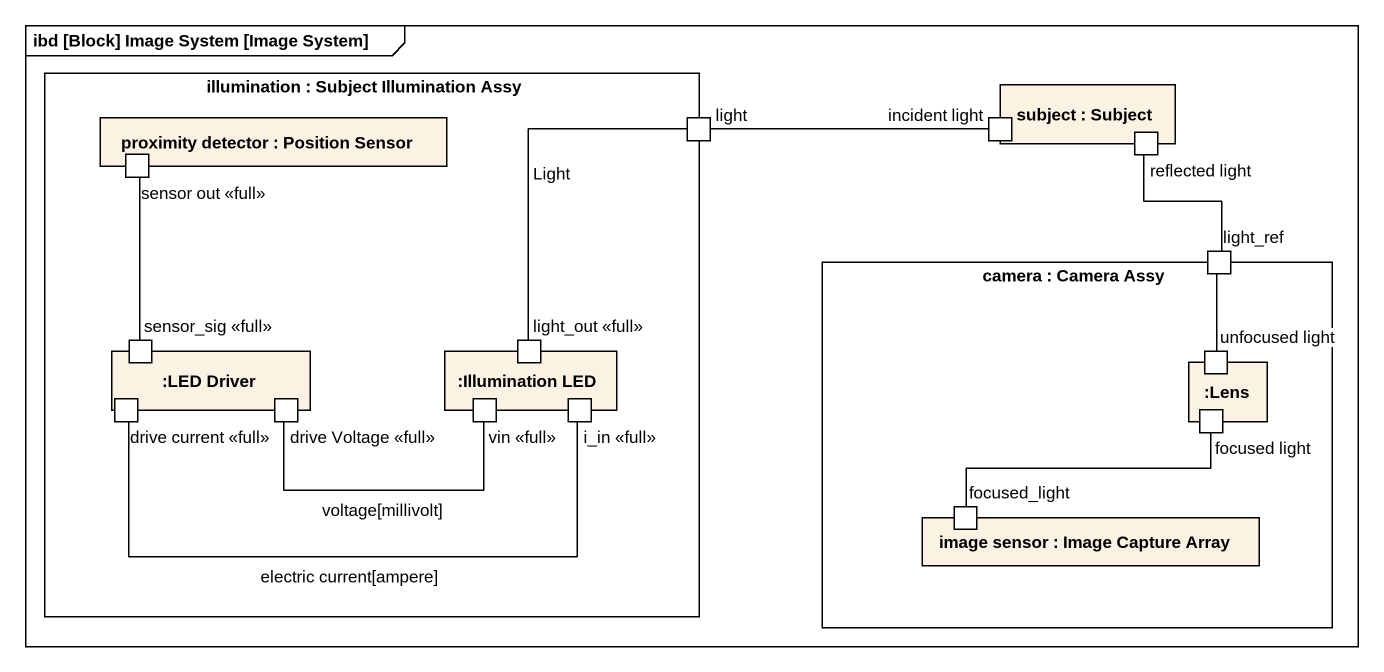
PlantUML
@startuml
mainframe ibd [Block] Image System [Image System]
rectangle "illumination : Subject Illumination Assy" as illumination {
  rectangle "proximity detector : Position Sensor" as proximity_detector {
    port "sensor out <<full>>" as sensor_out_full
  }
  port light
  rectangle ":LED Driver" as LED_Driver {
    port "drive current <<full>>" as drive_current_full
    port "sensor_sig <<full>>" as sensor_sig_full
    port "drive Voltage <<full>>" as drive_Voltage_full
  }
  rectangle ":Illumination LED" as Illumination_LED {
    port "vin <<full>>" as vin_full
    port "light_out <<full>>" as light_out_full
    port "i_in <<full>>" as i_in_full
  }
}
rectangle "subject : Subject" as subject {
  port "incident light" as incident_light
  port "reflected light" as reflected_light
}
rectangle "camera : Camera Assy" as camera {
  port light_ref
  rectangle ":Lens" as Lens {
    port "unfocused light" as unfocused_light
    port "focused light" as focused_light
  }
  rectangle "image sensor : Image Capture Array" as image_sensor {
    port "focused_light" as focused_light_2
  }
}
light -right- incident_light
sensor_out_full -- sensor_sig_full
reflected_light -- light_ref
light_ref -- unfocused_light
drive_current_full -right- i_in_full : electric current[ampere]
drive_Voltage_full -right- vin_full : voltage[millivolt]
light_out_full -up- light : Light
focused_light -left- focused_light_2
@enduml
